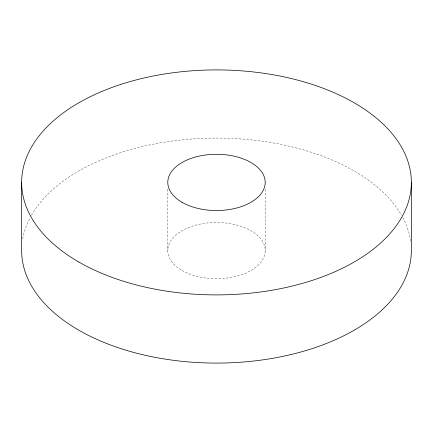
<?xml version="1.0" encoding="UTF-8"?>
<svg xmlns="http://www.w3.org/2000/svg" width="433" height="433" viewBox="0 0 433 433"><rect width="100%" height="100%" fill="white"/><g stroke="black" fill="none" stroke-linecap="round" stroke-linejoin="round"><path stroke-width="0.32" stroke-dasharray="2.17 1.62" d="M265.212 189.161L265.212 250.593M167.787 189.161L167.787 250.593M22.716 238.848A194.85 112.493 0 0 1 30.25 217.539M31.485 215.298A194.85 112.493 0 0 1 216.5 138.095A194.85 112.493 0 0 1 401.515 215.298M402.75 217.539A194.85 112.493 0 0 1 410.798 242.123M182.055 270.479A48.712 28.123 0 0 0 263.551 257.873A48.712 28.123 0 0 0 203.894 223.428A48.712 28.123 0 0 0 182.055 270.479"/><path stroke-width="0.65" d="M411.35 182.407L411.35 250.593A194.85 112.493 0 0 1 216.5 363.087A194.85 112.493 0 0 1 21.65 250.593L21.65 182.407M78.719 261.954A194.85 112.493 0 0 0 404.709 211.526A194.85 112.493 0 0 0 166.072 73.745A194.85 112.493 0 0 0 78.719 261.954M182.055 202.292A48.712 28.123 0 0 0 263.551 189.686A48.712 28.123 0 0 0 203.894 155.241A48.712 28.123 0 0 0 182.055 202.292"/></g></svg>
